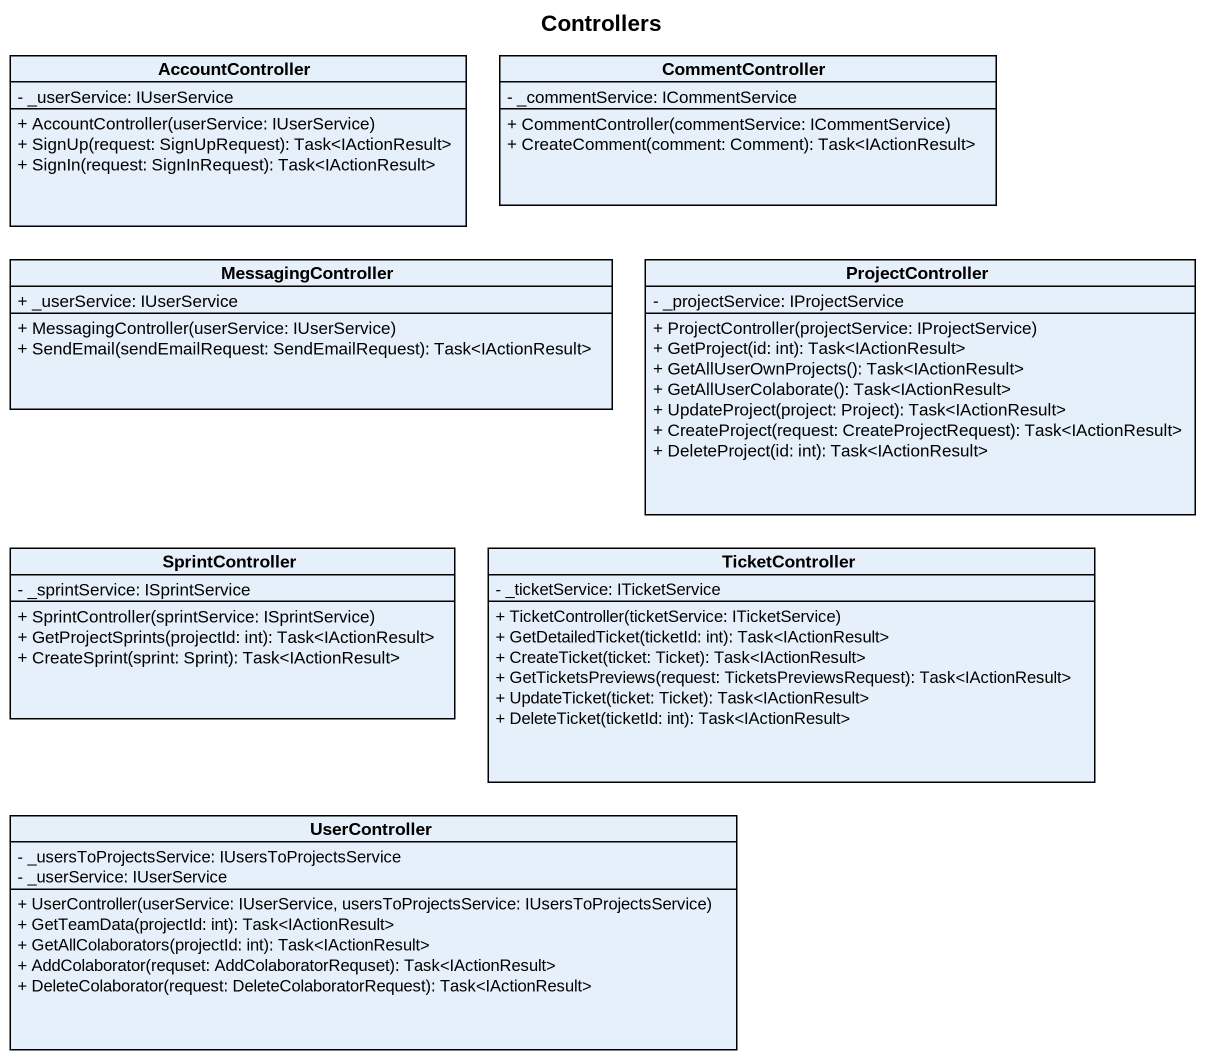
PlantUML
@startuml
title Controllers
hide circle
hide empty members
skinparam classAttributeIconSize 0
class AccountController {
  - _userService: IUserService
  + AccountController(userService: IUserService)
  + SignUp(request: SignUpRequest): Task<IActionResult>
  + SignIn(request: SignInRequest): Task<IActionResult>
}
class CommentController {
  - _commentService: ICommentService
  + CommentController(commentService: ICommentService)
  + CreateComment(comment: Comment): Task<IActionResult>
}
class MessagingController {
  + _userService: IUserService
  + MessagingController(userService: IUserService)
  + SendEmail(sendEmailRequest: SendEmailRequest): Task<IActionResult>
}
class ProjectController {
  - _projectService: IProjectService
  + ProjectController(projectService: IProjectService)
  + GetProject(id: int): Task<IActionResult>
  + GetAllUserOwnProjects(): Task<IActionResult>
  + GetAllUserColaborate(): Task<IActionResult>
  + UpdateProject(project: Project): Task<IActionResult>
  + CreateProject(request: CreateProjectRequest): Task<IActionResult>
  + DeleteProject(id: int): Task<IActionResult>
}
class SprintController {
  - _sprintService: ISprintService
  + SprintController(sprintService: ISprintService)
  + GetProjectSprints(projectId: int): Task<IActionResult>
  + CreateSprint(sprint: Sprint): Task<IActionResult>
}
class TicketController {
  - _ticketService: ITicketService
  + TicketController(ticketService: ITicketService)
  + GetDetailedTicket(ticketId: int): Task<IActionResult>
  + CreateTicket(ticket: Ticket): Task<IActionResult>
  + GetTicketsPreviews(request: TicketsPreviewsRequest): Task<IActionResult>
  + UpdateTicket(ticket: Ticket): Task<IActionResult>
  + DeleteTicket(ticketId: int): Task<IActionResult>
}
class UserController {
  - _usersToProjectsService: IUsersToProjectsService
  - _userService: IUserService
  + UserController(userService: IUserService, usersToProjectsService: IUsersToProjectsService)
  + GetTeamData(projectId: int): Task<IActionResult>
  + GetAllColaborators(projectId: int): Task<IActionResult>
  + AddColaborator(requset: AddColaboratorRequset): Task<IActionResult>
  + DeleteColaborator(request: DeleteColaboratorRequest): Task<IActionResult>
}
@enduml
